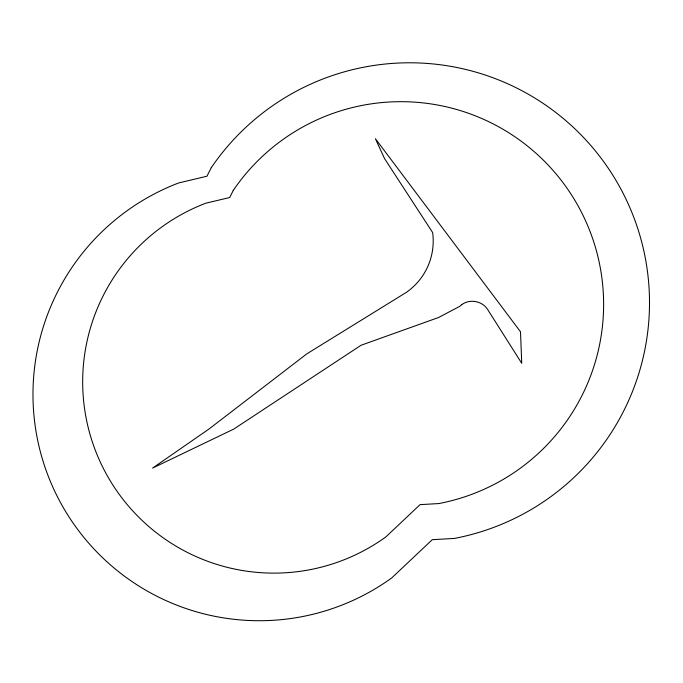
<?xml version="1.0" encoding="UTF-8"?>
<svg xmlns="http://www.w3.org/2000/svg" width="683" height="683" viewBox="0 0 683 683"><rect width="100%" height="100%" fill="white"/><g stroke="black" fill="none" stroke-linecap="round" stroke-linejoin="round"><path stroke-width="1.02" d="M211.26 167.685L206.949 176.231L178.758 182.924A226.312 226.312 0 0 0 60.104 501.86A226.312 226.312 0 0 0 391.803 577.869L432.271 539.681L454.34 538.426A239.929 239.929 0 0 0 610.226 171.16A239.929 239.929 0 0 0 211.26 167.685M233.321 190.309L229.676 197.541L205.856 203.184A191.223 191.223 0 0 0 105.6 472.679A191.223 191.223 0 0 0 385.878 536.906L420.071 504.635L438.717 503.576A202.731 202.731 0 0 0 570.433 193.246A202.731 202.731 0 0 0 233.321 190.309M461.708 304.678L459.685 306.368L438.529 317.518L361.085 345.248L233.723 429.103L152.599 468.077L208.981 429.035L306.821 353.854L406.3 292.401A62.495 62.495 0 0 0 432.638 232.553L384.614 158.695L375.385 138.692L520.497 331.759L521.735 363.288L487.397 309.117C481.95 300.861 469.614 298.727 461.708 304.678"/></g></svg>
